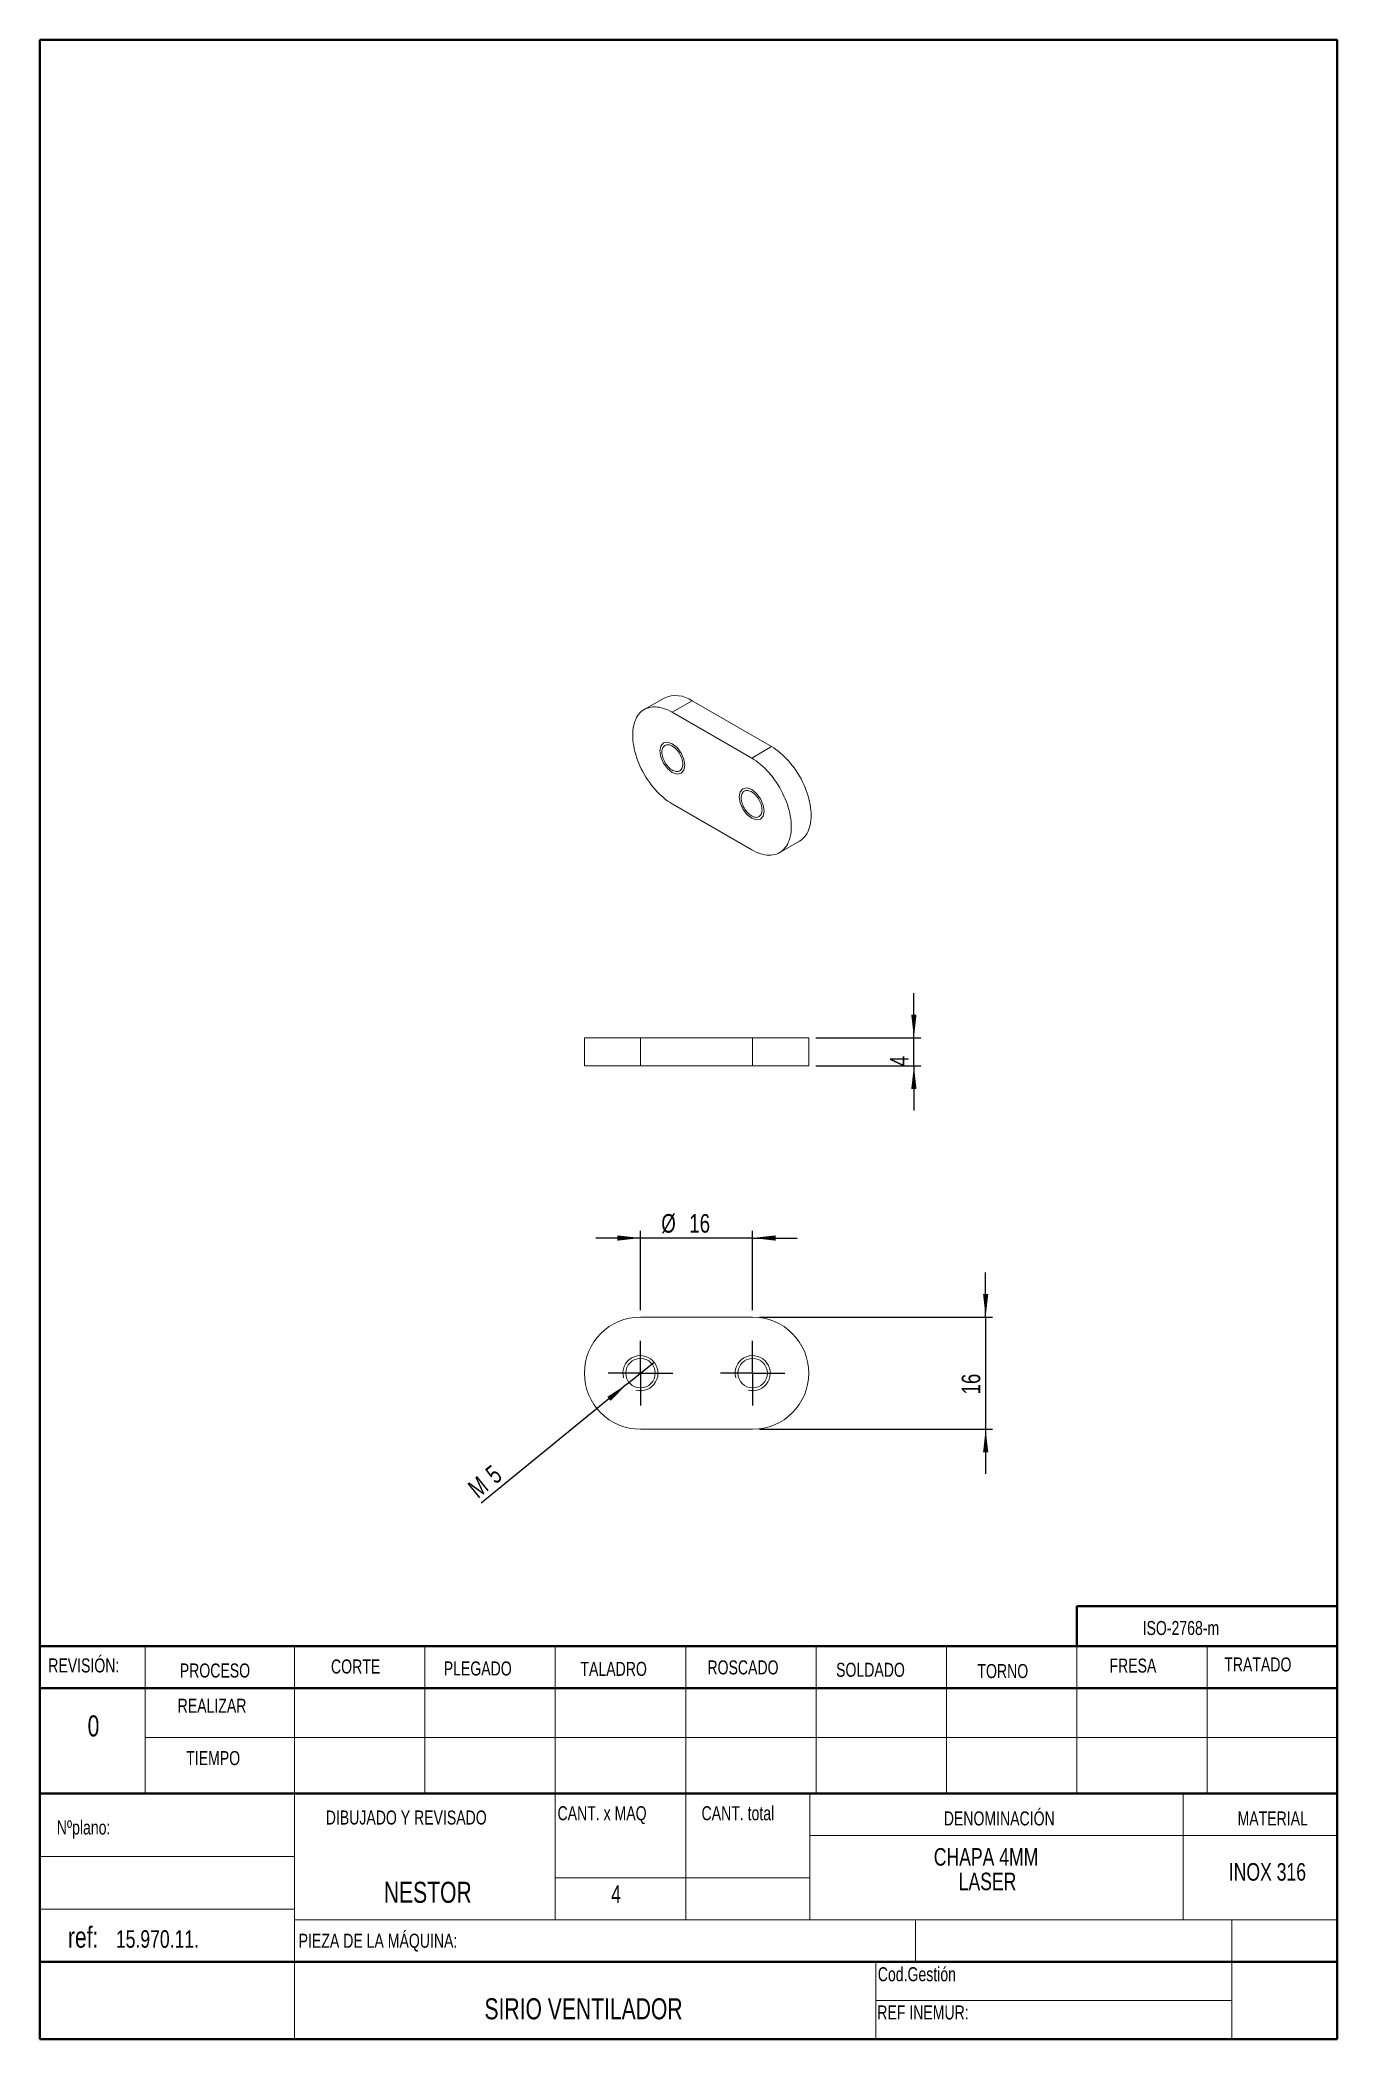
# Model space of a CAD drawing. Header units: millimetres. Extents: x 17 to 202, y 8 to 293.
import ezdxf

# ---------------------------------------------------------------- set-up
doc = ezdxf.new("R2010")
doc.units = ezdxf.units.MM
doc.layers.add('FORMAT', color=7, linetype='Continuous')
doc.styles.add('SLDTEXTSTYLE0', font='TXT', dxfattribs={"width": 0.75})
doc.dimstyles.new('SLDDIMSTYLE0', dxfattribs={"dimtxt": 2.645833, "dimasz": 3.302, "dimexe": 0, "dimexo": 0.0625, "dimgap": 0.661458, "dimtad": 1, "dimdec": 1, "dimrnd": 1e-09, "dimzin": 12, "dimdsep": 46, "dimtxsty": 'SLDTEXTSTYLE0', "dimsah": 1, "dimcen": 0.09, "dimadec": 0, "dimazin": 3, "dimtfac": 1, "dimtdec": 1, "dimtmove": 0, "dimatfit": 0, "dimfxl": 0, "dimfrac": 2, "dimtolj": 1, "dimtzin": 12, "dimarcsym": 0})
doc.dimstyles.new('SLDDIMSTYLE1', dxfattribs={"dimtxt": 2.645833, "dimasz": 3.302, "dimexe": 0, "dimexo": 0.0625, "dimgap": 0.661458, "dimtad": 1, "dimdec": 1, "dimrnd": 1e-09, "dimzin": 12, "dimdsep": 46, "dimtxsty": 'SLDTEXTSTYLE0', "dimblk1": 'NONE', "dimsah": 1, "dimcen": 0, "dimadec": 0, "dimazin": 3, "dimtfac": 1, "dimtdec": 1, "dimtmove": 0, "dimatfit": 3, "dimldrblk": 'NONE', "dimfxl": 0, "dimfrac": 2, "dimtolj": 1, "dimtzin": 12, "dimarcsym": 0})

# ---------------------------------------------------------------- blocks, each defined once
blk = doc.blocks.new('SW_NOTE_0')
at = {"color": 0, "linetype": 'Continuous', "lineweight": 0, "char_height": 2.5, "attachment_point": 2, "style": 'SLDTEXTSTYLE0'}
for s, insert in [('CHAPA 4MM', (9.96, 3.22)), ('LASER', (10.17, -0.28))]:
    blk.add_mtext(s, dxfattribs=dict(at, insert=insert))
blk = doc.blocks.new('_D')
at = {"layer": 'FORMAT'}
for p, q in [((151.88, 110.93), (151.88, 117.28)), ((119.65, 110.93), (152.88, 110.93)), ((151.88, 110.93), (151.88, 94.93)), ((119.65, 94.93), (152.88, 94.93)), ((151.88, 94.93), (151.88, 88.58))]:
    blk.add_line(p, q, dxfattribs=at)
for points in [[(151.88, 110.93), (152.26, 114.23), (151.51, 114.23)], [(151.88, 94.93), (151.51, 91.63), (152.26, 91.63)]]:
    blk.add_solid(points, dxfattribs=at)
at = {"layer": 'FORMAT', "insert": (148.47, 99.9, 2.1), "char_height": 2.646, "attachment_point": 1, "rotation": 90, "style": 'SLDTEXTSTYLE0'}
blk.add_mtext('16', dxfattribs=at)
blk = doc.blocks.new('_D_1')
at = {"layer": 'FORMAT'}
for p, q in [((102.65, 111.93), (102.65, 123.2)), ((118.65, 111.93), (118.65, 123.2)), ((102.65, 122.2), (96.3, 122.2)), ((118.65, 122.2), (102.65, 122.2)), ((118.65, 122.2), (125, 122.2))]:
    blk.add_line(p, q, dxfattribs=at)
for points in [[(102.65, 122.2), (99.34, 122.57), (99.34, 121.82)], [(118.65, 122.2), (121.95, 121.82), (121.95, 122.57)]]:
    blk.add_solid(points, dxfattribs=at)
at = {"layer": 'FORMAT', "char_height": 2.646, "attachment_point": 1, "style": 'SLDTEXTSTYLE0'}
for s, insert in [('%%c', (105.62, 125.61, 2.1)), ('16', (109.62, 125.61, 2.1))]:
    blk.add_mtext(s, dxfattribs=dict(at, insert=insert))
blk = doc.blocks.new('_D_2')
at = {"layer": 'FORMAT'}
for q in [(104.58, 104.51), (79.95, 84.38)]:
    blk.add_line((100.71, 101.35), q, dxfattribs=at)
blk.add_solid([(100.71, 101.35), (97.92, 99.55), (98.39, 98.97)], dxfattribs=at)
at = {"layer": 'FORMAT', "char_height": 2.65, "attachment_point": 1, "rotation": 39.2515, "style": 'SLDTEXTSTYLE0'}
for s, insert in [('5', (80.3, 89.07, 2.1)), ('M', (77.79, 87.02, 2.1))]:
    blk.add_mtext(s, dxfattribs=dict(at, insert=insert))
blk = doc.blocks.new('_NONE')
blk = doc.blocks.new('SW_CENTERMARKSYMBOL_0')
at = {"layer": 'FORMAT', "color": 0}
for p, q in [((0, 2.5), (0, 4.6)), ((-2.5, 0), (-4.6, 0)), ((0, 0), (-2.5, 0)), ((0, 0), (0, 2.5)), ((0, 0), (0, -2.5)), ((0, 0), (2.5, 0)), ((2.5, 0), (4.6, 0)), ((0, -2.5), (0, -4.6))]:
    blk.add_line(p, q, dxfattribs=at)
blk = doc.blocks.new('SW_CENTERMARKSYMBOL_1')
at = {"layer": 'FORMAT', "color": 0}
for p, q in [((0, 2.5), (0, 4.6)), ((-2.5, 0), (-4.6, 0)), ((0, 0), (-2.5, 0)), ((0, 0), (0, 2.5)), ((0, 0), (0, -2.5)), ((0, 0), (2.5, 0)), ((2.5, 0), (4.6, 0)), ((0, -2.5), (0, -4.6))]:
    blk.add_line(p, q, dxfattribs=at)
blk = doc.blocks.new('_D_3')
at = {"layer": 'FORMAT'}
for p, q in [((141.65, 150.74), (141.65, 157.09)), ((127.65, 150.74), (142.65, 150.74)), ((141.65, 146.74), (141.65, 150.74)), ((127.65, 146.74), (142.65, 146.74)), ((141.65, 146.74), (141.65, 140.39))]:
    blk.add_line(p, q, dxfattribs=at)
for points in [[(141.65, 150.74), (142.02, 154.04), (141.27, 154.04)], [(141.65, 146.74), (141.27, 143.44), (142.02, 143.44)]]:
    blk.add_solid(points, dxfattribs=at)
at = {"layer": 'FORMAT', "insert": (138.24, 146.69, 0.1), "char_height": 2.65, "attachment_point": 1, "rotation": 90, "style": 'SLDTEXTSTYLE0'}
blk.add_mtext('4', dxfattribs=at)

msp = doc.modelspace()

# ---------------------------------------------------------------- linework, layer by layer
at = {"color": 7, "linetype": 'Continuous', "lineweight": 40}
for p, q in [((17, 8), (17, 293)), ((17, 293), (202, 293)), ((202, 64), (202, 293)), ((164.9, 69.73), (164.9, 64)), ((164.9, 69.73), (202, 69.73)), ((17, 64), (202, 64)), ((202, 8), (202, 64)), ((17, 58), (202, 58)), ((17, 43), (202, 43)), ((17, 19), (202, 19)), ((17, 8), (202, 8))]:
    msp.add_line(p, q, dxfattribs=at)
at = {"color": 7, "linetype": 'Continuous', "lineweight": 15}
for p, q in [((106.02, 199.18), (103.19, 197.55)), ((110.02, 198.78), (107.19, 197.15)), ((118.51, 190.62), (107.19, 197.15)), ((121.33, 192.25), (110.02, 198.78)), ((121.33, 192.25), (118.51, 190.62)), ((107.19, 184.09), (118.51, 177.55)), ((122.51, 177.16), (125.33, 178.79)), ((94.65, 150.74), (94.65, 146.74)), ((94.65, 150.74), (102.65, 150.74)), ((102.65, 146.74), (102.65, 150.74)), ((102.65, 150.74), (118.65, 150.74)), ((118.65, 146.74), (118.65, 150.74)), ((118.65, 150.74), (126.65, 150.74)), ((126.65, 146.74), (126.65, 150.74)), ((94.65, 146.74), (102.65, 146.74)), ((102.65, 146.74), (118.65, 146.74)), ((118.65, 146.74), (126.65, 146.74)), ((118.65, 110.93), (102.65, 110.93)), ((102.65, 94.93), (118.65, 94.93)), ((32, 64), (32, 43)), ((53.3, 64), (53.3, 19)), ((71.9, 64), (71.9, 43)), ((90.5, 64), (90.5, 25)), ((109.1, 64), (109.1, 25)), ((127.7, 64), (127.7, 43)), ((146.3, 64), (146.3, 43)), ((164.9, 61), (164.9, 64)), ((183.5, 64), (183.5, 43)), ((164.9, 61), (164.9, 43)), ((32, 50.99), (202, 50.99)), ((126.8, 25), (126.8, 43)), ((180.06, 25), (180.06, 43)), ((126.8, 37), (202, 37)), ((17, 34), (53.3, 34)), ((90.5, 31), (126.8, 31)), ((17, 26.5), (53.3, 26.5)), ((53.3, 25), (202, 25)), ((141.9, 19), (141.9, 25)), ((187, 8), (187, 25)), ((53.3, 19), (53.3, 8)), ((136.2, 19), (136.2, 8))]:
    msp.add_line(p, q, dxfattribs=at)
at = {"color": 7, "linetype": 'Continuous', "lineweight": 0}
for p, q in [((71.9, 52), (71.9, 58)), ((136.2, 13.5), (187, 13.5))]:
    msp.add_line(p, q, dxfattribs=at)
at = {"color": 7, "linetype": 'Continuous', "lineweight": 15, "flags": 128}
for points in [[(107.19, 197.15), (106.88, 197.32), (106.56, 197.48), (106.24, 197.61), (105.93, 197.71), (105.63, 197.8), (105.32, 197.86), (105.03, 197.9), (104.74, 197.92), (104.46, 197.92), (104.18, 197.89), (103.92, 197.84), (103.67, 197.76), (103.42, 197.67), (103.19, 197.55), (102.97, 197.41), (102.77, 197.24), (102.58, 197.06), (102.4, 196.86), (102.24, 196.64), (102.1, 196.39), (101.97, 196.14), (101.85, 195.86), (101.76, 195.56), (101.68, 195.26), (101.62, 194.93), (101.57, 194.59), (101.54, 194.25), (101.54, 193.88), (101.54, 193.51), (101.57, 193.13), (101.62, 192.74), (101.68, 192.35), (101.76, 191.95), (101.85, 191.54), (101.97, 191.14), (102.1, 190.73), (102.24, 190.32), (102.4, 189.91), (102.58, 189.5), (102.77, 189.1), (102.97, 188.7), (103.19, 188.31), (103.42, 187.92), (103.67, 187.55), (103.92, 187.18), (104.18, 186.82), (104.46, 186.48), (104.74, 186.15), (105.03, 185.83), (105.32, 185.53), (105.63, 185.25), (105.93, 184.98), (106.24, 184.73), (106.56, 184.49), (106.88, 184.28), (107.19, 184.09)], [(108.68, 189.76), (108.67, 189.95), (108.64, 190.15), (108.6, 190.35), (108.54, 190.56), (108.46, 190.77), (108.37, 190.97), (108.27, 191.18), (108.15, 191.37), (108.03, 191.56), (107.89, 191.73), (107.74, 191.89), (107.59, 192.04), (107.43, 192.17), (107.27, 192.28), (107.11, 192.38), (106.95, 192.45), (106.8, 192.5), (106.64, 192.53), (106.5, 192.53), (106.36, 192.52), (106.23, 192.48), (106.11, 192.42), (106.01, 192.34), (105.92, 192.24), (105.84, 192.12), (105.79, 191.98), (105.74, 191.82), (105.72, 191.66), (105.71, 191.48), (105.72, 191.29), (105.74, 191.09), (105.79, 190.88), (105.84, 190.68), (105.92, 190.47), (106.01, 190.26), (106.11, 190.06), (106.23, 189.87), (106.36, 189.68), (106.5, 189.5), (106.64, 189.34), (106.8, 189.2), (106.95, 189.06), (107.11, 188.95), (107.27, 188.86), (107.43, 188.79), (107.59, 188.74), (107.74, 188.71), (107.89, 188.7), (108.03, 188.72), (108.15, 188.76), (108.27, 188.82), (108.37, 188.9), (108.46, 189), (108.54, 189.12), (108.6, 189.26), (108.64, 189.41), (108.67, 189.58), (108.68, 189.76)], [(125.33, 178.79), (125.33, 178.79), (125.55, 178.93), (125.76, 179.09), (125.95, 179.28), (126.12, 179.48), (126.29, 179.7), (126.43, 179.94), (126.56, 180.2), (126.67, 180.48), (126.77, 180.77), (126.85, 181.08), (126.91, 181.41), (126.96, 181.74), (126.98, 182.09), (126.99, 182.45), (126.98, 182.83), (126.96, 183.21), (126.91, 183.59), (126.85, 183.99), (126.77, 184.39), (126.67, 184.79), (126.56, 185.2), (126.43, 185.61), (126.29, 186.02), (126.12, 186.43), (125.95, 186.84), (125.76, 187.24), (125.55, 187.64), (125.33, 188.03), (125.1, 188.41), (124.86, 188.79), (124.61, 189.16), (124.34, 189.51), (124.07, 189.86), (123.79, 190.19), (123.5, 190.51), (123.2, 190.81), (122.9, 191.09), (122.59, 191.36), (122.28, 191.61), (121.97, 191.85), (121.65, 192.06), (121.33, 192.25)], [(118.51, 177.55), (118.82, 177.38), (119.14, 177.23), (119.45, 177.1), (119.76, 176.99), (120.07, 176.91), (120.37, 176.84), (120.67, 176.8), (120.96, 176.78), (121.24, 176.79), (121.52, 176.82), (121.78, 176.87), (122.03, 176.94), (122.28, 177.04), (122.51, 177.16), (122.72, 177.3), (122.93, 177.46), (123.12, 177.64), (123.3, 177.85), (123.46, 178.07), (123.6, 178.31), (123.73, 178.57), (123.85, 178.85), (123.94, 179.14), (124.02, 179.45), (124.08, 179.77), (124.13, 180.11), (124.15, 180.46), (124.16, 180.82), (124.15, 181.19), (124.13, 181.57), (124.08, 181.96), (124.02, 182.36), (123.94, 182.76), (123.85, 183.16), (123.73, 183.57), (123.6, 183.98), (123.46, 184.39), (123.3, 184.8), (123.12, 185.2), (122.93, 185.61), (122.72, 186), (122.51, 186.4), (122.28, 186.78), (122.03, 187.16), (121.78, 187.52), (121.52, 187.88), (121.24, 188.22), (120.96, 188.56), (120.67, 188.87), (120.37, 189.17), (120.07, 189.46), (119.76, 189.73), (119.45, 189.98), (119.14, 190.21), (118.82, 190.43), (118.51, 190.62)], [(119.99, 183.23), (119.98, 183.42), (119.96, 183.62), (119.91, 183.82), (119.85, 184.03), (119.78, 184.24), (119.69, 184.44), (119.58, 184.64), (119.47, 184.84), (119.34, 185.03), (119.2, 185.2), (119.06, 185.36), (118.9, 185.51), (118.75, 185.64), (118.59, 185.75), (118.43, 185.85), (118.27, 185.92), (118.11, 185.97), (117.96, 186), (117.81, 186), (117.67, 185.99), (117.54, 185.95), (117.43, 185.89), (117.32, 185.81), (117.23, 185.71), (117.16, 185.59), (117.1, 185.45), (117.06, 185.29), (117.03, 185.12), (117.02, 184.94), (117.03, 184.75), (117.06, 184.56), (117.1, 184.35), (117.16, 184.15), (117.23, 183.94), (117.32, 183.73), (117.43, 183.53), (117.54, 183.34), (117.67, 183.15), (117.81, 182.97), (117.96, 182.81), (118.11, 182.66), (118.27, 182.53), (118.43, 182.42), (118.59, 182.33), (118.75, 182.26), (118.9, 182.21), (119.06, 182.18), (119.2, 182.17), (119.34, 182.19), (119.47, 182.23), (119.58, 182.29), (119.69, 182.37), (119.78, 182.47), (119.85, 182.59), (119.91, 182.73), (119.96, 182.88), (119.98, 183.05), (119.99, 183.23)]]:
    msp.add_lwpolyline(points, dxfattribs=at)
at = {"color": 7, "linetype": 'Continuous', "lineweight": 0, "flags": 128}
for points in [[(107.19, 188.58), (106.52, 189.12), (105.94, 189.9), (105.56, 190.78), (105.42, 191.64), (105.56, 192.34), (105.94, 192.78), (106.52, 192.89), (107.19, 192.66), (107.87, 192.11), (108.44, 191.34), (108.83, 190.46), (108.96, 189.6), (108.83, 188.89), (108.44, 188.45), (107.87, 188.34), (107.19, 188.58)], [(118.51, 182.05), (117.83, 182.59), (117.26, 183.37), (116.87, 184.25), (116.74, 185.11), (116.87, 185.81), (117.26, 186.25), (117.83, 186.36), (118.51, 186.13), (119.18, 185.58), (119.76, 184.81), (120.14, 183.93), (120.27, 183.07), (120.14, 182.36), (119.76, 181.92), (119.18, 181.81), (118.51, 182.05)]]:
    msp.add_lwpolyline(points, dxfattribs=at)
at = {"color": 7, "linetype": 'Continuous', "lineweight": 15}
for centre in [(102.65, 102.93), (118.65, 102.93)]:
    msp.add_circle(centre, 2.1, dxfattribs=at)
for centre, radius, start, end in [((107.68, 195.5), 4.03, 54.4419, 114.2477), ((102.65, 102.93), 8, 90, 270), ((118.65, 102.93), 8, 270, 90)]:
    msp.add_arc(centre, radius, start, end, dxfattribs=at)
at = {"color": 7, "linetype": 'Continuous', "lineweight": 0}
for centre in [(102.65, 102.93), (118.65, 102.93)]:
    msp.add_arc(centre, 2.5, 255, 195, dxfattribs=at)

# ---------------------------------------------------------------- block references
msp.add_blockref('SW_NOTE_0', (141.98, 32), dxfattribs=at)
at = {"layer": 'FORMAT'}
for name, p in [('SW_CENTERMARKSYMBOL_0', (102.65, 102.93)), ('SW_CENTERMARKSYMBOL_1', (118.65, 102.93))]:
    msp.add_blockref(name, p, dxfattribs=at)

# ---------------------------------------------------------------- texts
at = {"color": 7, "linetype": 'Continuous', "lineweight": 0, "style": 'SLDTEXTSTYLE0'}
for s, insert, char_height, attachment_point in [('ISO-2768-m', (174.27, 67.6), 2, 1), ('REVISIÓN:', (18.18, 62.26), 2, 1), ('PROCESO', (36.94, 61.54), 2, 1), ('CORTE', (62.02, 62.11), 2, 2), ('PLEGADO', (74.59, 61.83), 2, 1), ('TALADRO', (94.09, 61.77), 2, 1), ('ROSCADO', (112.2, 61.98), 2, 1), ('SOLDADO', (130.55, 61.64), 2, 1), ('TORNO', (150.71, 61.46), 2, 1), ('FRESA', (169.54, 62.24), 2, 1), ('TRATADO', (185.91, 62.4), 2, 1), ('0', (24.63, 54.14), 3, 2), ('REALIZAR', (36.64, 56.52), 2, 1), ('TIEMPO', (37.86, 49.05), 2, 1), ('DIBUJADO Y REVISADO', (57.76, 40.58), 2, 1), ('CANT. x MAQ', (90.82, 41.19), 2, 1), ('CANT. total', (111.36, 41.19), 2, 1), ('DENOMINACIÓN', (145.91, 40.45), 2, 1), ('MATERIAL', (187.81, 40.45), 2, 1), ('Nºplano:', (19.4, 39.16), 2, 1), ('INOX 316', (192.07, 33.08), 2.5, 2), ('NESTOR', (72.31, 30.42), 3, 2), ('4', (99.16, 29.91), 2.5, 2), ('ref:', (20.99, 24.02), 3, 1), ('15.970.11.', (27.83, 23.51), 2.5, 1), ('PIEZA DE LA MÁQUINA:', (53.9, 23.01), 2, 1), ('Cod.Gestión', (136.5, 18.24), 2, 1), ('SIRIO VENTILADOR', (94.53, 13.81), 3, 2), ('REF INEMUR:', (136.42, 12.79), 2, 1)]:
    msp.add_mtext(s, dxfattribs=dict(at, insert=insert, char_height=char_height, attachment_point=attachment_point))

# ---------------------------------------------------------------- dimensions: what is measured, and where the dimension line sits
at = {"layer": 'FORMAT'}
for base, p1, p2, picture, middle in [((141.65, 150.74), (126.65, 146.74), (126.65, 150.74), '_D_3', (141.65, 148.74)), ((151.88, 94.93), (118.65, 110.93), (118.65, 94.93), '_D', (151.88, 102.93))]:
    dim = msp.add_linear_dim(base=base, p1=p1, p2=p2, angle=90, dimstyle='SLDDIMSTYLE0', dxfattribs=at)
    dim.commit()
    dim.dimension.update_dxf_attribs({"geometry": picture, "text_midpoint": middle, "dimtype": 160})
dim = msp.add_linear_dim(base=(102.65, 122.2), p1=(118.65, 110.93), p2=(102.65, 110.93), text='%%c<>', dimstyle='SLDDIMSTYLE0', dxfattribs=at)
dim.commit()
dim.dimension.update_dxf_attribs({"geometry": '_D_1', "text_midpoint": (110.65, 122.2), "dimtype": 160})
dim = msp.add_diameter_dim_2p(p1=(104.58, 104.51), p2=(100.71, 101.35), text='M<>', dimstyle='SLDDIMSTYLE1', override={"dimpost": '<>'}, dxfattribs=at)
dim.commit()
dim.dimension.update_dxf_attribs({"geometry": '_D_2', "text_midpoint": (82.72, 86.65), "dimtype": 163})

doc.saveas('drawing.dxf')
